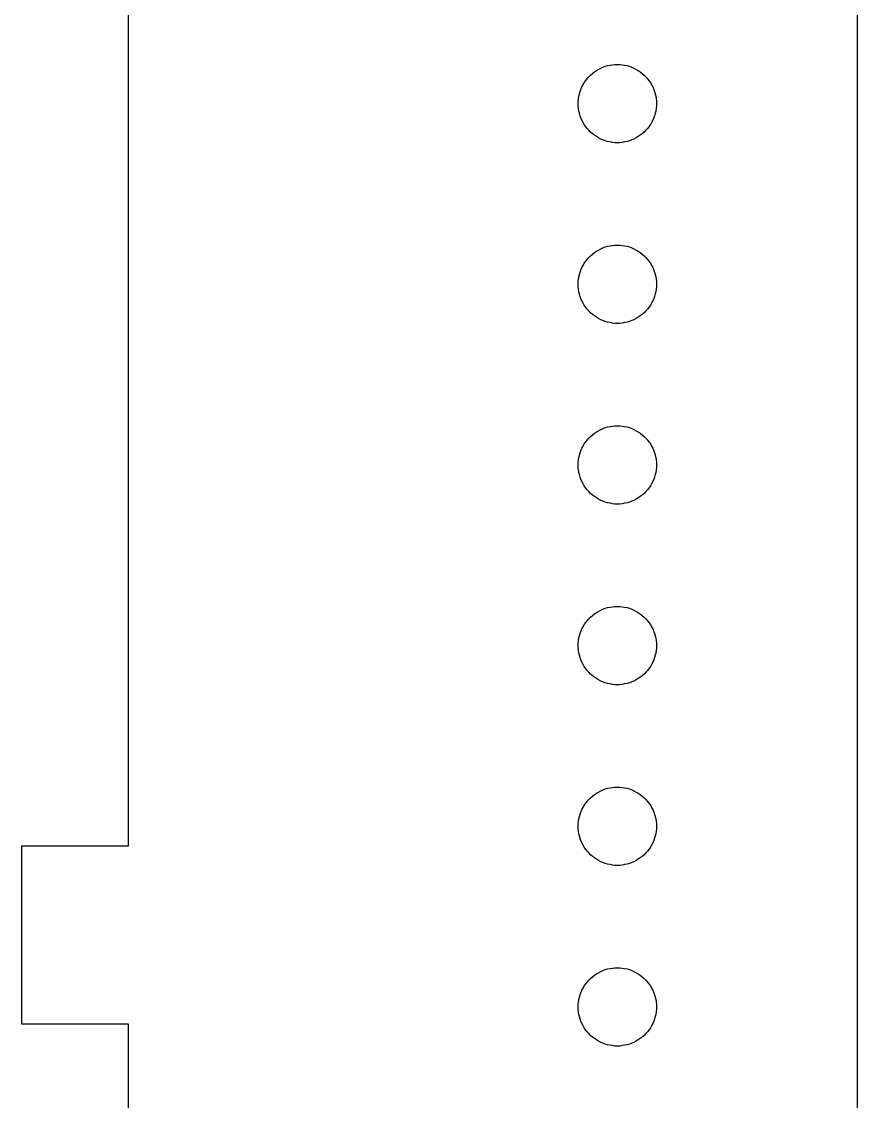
# Model space of a CAD drawing. Header units: metres. Extents: x -78 to 78, y -1223 to 78.
# Drawn here: x -78 to -54.5, y -1072.18 to -1041.81 of the extents above; entities that cross this region are included whole.
import ezdxf

# ---------------------------------------------------------------- set-up
doc = ezdxf.new("R2010")
doc.units = ezdxf.units.M

msp = doc.modelspace()

# ---------------------------------------------------------------- linework, layer by layer
for p, q in [((-54.5, -1209.68), (-54.5, -995.32)), ((-75, -1000), (-75, -1065)), ((-61.9512, -1043.27), (-61.8966, -1043.23)), ((-61.8966, -1043.23), (-61.8394, -1043.19)), ((-61.8394, -1043.19), (-61.7799, -1043.16)), ((-61.7799, -1043.16), (-61.7184, -1043.12)), ((-61.7184, -1043.12), (-61.6549, -1043.1)), ((-61.6549, -1043.1), (-61.5899, -1043.07)), ((-61.5899, -1043.07), (-61.5236, -1043.05)), ((-61.5236, -1043.05), (-61.4561, -1043.04)), ((-61.4561, -1043.04), (-61.3879, -1043.03)), ((-61.3879, -1043.03), (-61.3191, -1043.02)), ((-61.3191, -1043.02), (-61.25, -1043.02)), ((-61.25, -1043.02), (-61.1809, -1043.02)), ((-61.1809, -1043.02), (-61.1121, -1043.03)), ((-61.1121, -1043.03), (-61.0439, -1043.04)), ((-61.0439, -1043.04), (-60.9764, -1043.05)), ((-60.9764, -1043.05), (-60.9101, -1043.07)), ((-60.9101, -1043.07), (-60.8451, -1043.1)), ((-60.8451, -1043.1), (-60.7816, -1043.12)), ((-60.7816, -1043.12), (-60.7201, -1043.16)), ((-60.7201, -1043.16), (-60.6606, -1043.19)), ((-60.6606, -1043.19), (-60.6034, -1043.23)), ((-60.6034, -1043.23), (-60.5488, -1043.27)), ((-62.2139, -1043.59), (-62.1788, -1043.53)), ((-62.1788, -1043.53), (-62.1399, -1043.47)), ((-62.1399, -1043.47), (-62.0976, -1043.42)), ((-62.0976, -1043.42), (-62.0519, -1043.37)), ((-62.0519, -1043.37), (-62.003, -1043.32)), ((-62.003, -1043.32), (-61.9512, -1043.27)), ((-60.5488, -1043.27), (-60.497, -1043.32)), ((-60.497, -1043.32), (-60.4481, -1043.37)), ((-60.4481, -1043.37), (-60.4024, -1043.42)), ((-60.4024, -1043.42), (-60.3601, -1043.47)), ((-60.3601, -1043.47), (-60.3212, -1043.53)), ((-60.3212, -1043.53), (-60.2861, -1043.59)), ((-62.3305, -1043.91), (-62.3154, -1043.85)), ((-62.3154, -1043.85), (-62.2962, -1043.78)), ((-62.2962, -1043.78), (-62.2728, -1043.72)), ((-62.2728, -1043.72), (-62.2453, -1043.65)), ((-62.2453, -1043.65), (-62.2139, -1043.59)), ((-60.2861, -1043.59), (-60.2547, -1043.65)), ((-60.2547, -1043.65), (-60.2272, -1043.72)), ((-60.2272, -1043.72), (-60.2038, -1043.78)), ((-60.2038, -1043.78), (-60.1846, -1043.85)), ((-60.1846, -1043.85), (-60.1695, -1043.91)), ((-62.35, -1044.12), (-62.3478, -1044.05)), ((-62.3478, -1044.19), (-62.35, -1044.12)), ((-62.3478, -1044.05), (-62.3413, -1043.98)), ((-62.3413, -1043.98), (-62.3305, -1043.91)), ((-60.1695, -1043.91), (-60.1587, -1043.98)), ((-60.1587, -1043.98), (-60.1522, -1044.05)), ((-60.1522, -1044.05), (-60.15, -1044.12)), ((-60.15, -1044.12), (-60.1522, -1044.19)), ((-62.3413, -1044.26), (-62.3478, -1044.19)), ((-62.3305, -1044.33), (-62.3413, -1044.26)), ((-62.3154, -1044.39), (-62.3305, -1044.33)), ((-62.2962, -1044.46), (-62.3154, -1044.39)), ((-62.2728, -1044.52), (-62.2962, -1044.46)), ((-60.2038, -1044.46), (-60.2272, -1044.52)), ((-60.1846, -1044.39), (-60.2038, -1044.46)), ((-60.1695, -1044.33), (-60.1846, -1044.39)), ((-60.1587, -1044.26), (-60.1695, -1044.33)), ((-60.1522, -1044.19), (-60.1587, -1044.26)), ((-62.2453, -1044.59), (-62.2728, -1044.52)), ((-62.2139, -1044.65), (-62.2453, -1044.59)), ((-62.1788, -1044.71), (-62.2139, -1044.65)), ((-62.1399, -1044.77), (-62.1788, -1044.71)), ((-62.0976, -1044.82), (-62.1399, -1044.77)), ((-60.3601, -1044.77), (-60.4024, -1044.82)), ((-60.3212, -1044.71), (-60.3601, -1044.77)), ((-60.2861, -1044.65), (-60.3212, -1044.71)), ((-60.2547, -1044.59), (-60.2861, -1044.65)), ((-60.2272, -1044.52), (-60.2547, -1044.59)), ((-62.0519, -1044.87), (-62.0976, -1044.82)), ((-62.003, -1044.92), (-62.0519, -1044.87)), ((-61.9512, -1044.97), (-62.003, -1044.92)), ((-61.8966, -1045.01), (-61.9512, -1044.97)), ((-61.8394, -1045.05), (-61.8966, -1045.01)), ((-61.7799, -1045.08), (-61.8394, -1045.05)), ((-61.7184, -1045.12), (-61.7799, -1045.08)), ((-60.7201, -1045.08), (-60.7816, -1045.12)), ((-60.6606, -1045.05), (-60.7201, -1045.08)), ((-60.6034, -1045.01), (-60.6606, -1045.05)), ((-60.5488, -1044.97), (-60.6034, -1045.01)), ((-60.497, -1044.92), (-60.5488, -1044.97)), ((-60.4481, -1044.87), (-60.497, -1044.92)), ((-60.4024, -1044.82), (-60.4481, -1044.87)), ((-61.6549, -1045.14), (-61.7184, -1045.12)), ((-61.5899, -1045.17), (-61.6549, -1045.14)), ((-61.5236, -1045.19), (-61.5899, -1045.17)), ((-61.4561, -1045.2), (-61.5236, -1045.19)), ((-61.3879, -1045.21), (-61.4561, -1045.2)), ((-61.3191, -1045.22), (-61.3879, -1045.21)), ((-61.25, -1045.22), (-61.3191, -1045.22)), ((-61.1809, -1045.22), (-61.25, -1045.22)), ((-61.1121, -1045.21), (-61.1809, -1045.22)), ((-61.0439, -1045.2), (-61.1121, -1045.21)), ((-60.9764, -1045.19), (-61.0439, -1045.2)), ((-60.9101, -1045.17), (-60.9764, -1045.19)), ((-60.8451, -1045.14), (-60.9101, -1045.17)), ((-60.7816, -1045.12), (-60.8451, -1045.14)), ((-61.5236, -1048.13), (-61.4561, -1048.12)), ((-61.4561, -1048.12), (-61.3879, -1048.11)), ((-61.3879, -1048.11), (-61.3191, -1048.1)), ((-61.3191, -1048.1), (-61.25, -1048.1)), ((-61.25, -1048.1), (-61.1809, -1048.1)), ((-61.1809, -1048.1), (-61.1121, -1048.11)), ((-61.1121, -1048.11), (-61.0439, -1048.12)), ((-61.0439, -1048.12), (-60.9764, -1048.13)), ((-62.0519, -1048.45), (-62.003, -1048.4)), ((-62.003, -1048.4), (-61.9512, -1048.35)), ((-61.9512, -1048.35), (-61.8966, -1048.31)), ((-61.8966, -1048.31), (-61.8394, -1048.27)), ((-61.8394, -1048.27), (-61.7799, -1048.24)), ((-61.7799, -1048.24), (-61.7184, -1048.2)), ((-61.7184, -1048.2), (-61.6549, -1048.18)), ((-61.6549, -1048.18), (-61.5899, -1048.15)), ((-61.5899, -1048.15), (-61.5236, -1048.13)), ((-60.9764, -1048.13), (-60.9101, -1048.15)), ((-60.9101, -1048.15), (-60.8451, -1048.18)), ((-60.8451, -1048.18), (-60.7816, -1048.2)), ((-60.7816, -1048.2), (-60.7201, -1048.24)), ((-60.7201, -1048.24), (-60.6606, -1048.27)), ((-60.6606, -1048.27), (-60.6034, -1048.31)), ((-60.6034, -1048.31), (-60.5488, -1048.35)), ((-60.5488, -1048.35), (-60.497, -1048.4)), ((-60.497, -1048.4), (-60.4481, -1048.45)), ((-62.2453, -1048.73), (-62.2139, -1048.67)), ((-62.2139, -1048.67), (-62.1788, -1048.61)), ((-62.1788, -1048.61), (-62.1399, -1048.55)), ((-62.1399, -1048.55), (-62.0976, -1048.5)), ((-62.0976, -1048.5), (-62.0519, -1048.45)), ((-60.4481, -1048.45), (-60.4024, -1048.5)), ((-60.4024, -1048.5), (-60.3601, -1048.55)), ((-60.3601, -1048.55), (-60.3212, -1048.61)), ((-60.3212, -1048.61), (-60.2861, -1048.67)), ((-60.2861, -1048.67), (-60.2547, -1048.73)), ((-62.3413, -1049.06), (-62.3305, -1048.99)), ((-62.3305, -1048.99), (-62.3154, -1048.93)), ((-62.3154, -1048.93), (-62.2962, -1048.86)), ((-62.2962, -1048.86), (-62.2728, -1048.8)), ((-62.2728, -1048.8), (-62.2453, -1048.73)), ((-60.2547, -1048.73), (-60.2272, -1048.8)), ((-60.2272, -1048.8), (-60.2038, -1048.86)), ((-60.2038, -1048.86), (-60.1846, -1048.93)), ((-60.1846, -1048.93), (-60.1695, -1048.99)), ((-60.1695, -1048.99), (-60.1587, -1049.06)), ((-62.35, -1049.2), (-62.3478, -1049.13)), ((-62.3478, -1049.27), (-62.35, -1049.2)), ((-62.3478, -1049.13), (-62.3413, -1049.06)), ((-62.3413, -1049.34), (-62.3478, -1049.27)), ((-60.1587, -1049.06), (-60.1522, -1049.13)), ((-60.1522, -1049.27), (-60.1587, -1049.34)), ((-60.1522, -1049.13), (-60.15, -1049.2)), ((-60.15, -1049.2), (-60.1522, -1049.27)), ((-62.3305, -1049.41), (-62.3413, -1049.34)), ((-62.3154, -1049.47), (-62.3305, -1049.41)), ((-62.2962, -1049.54), (-62.3154, -1049.47)), ((-62.2728, -1049.6), (-62.2962, -1049.54)), ((-62.2453, -1049.67), (-62.2728, -1049.6)), ((-60.2272, -1049.6), (-60.2547, -1049.67)), ((-60.2038, -1049.54), (-60.2272, -1049.6)), ((-60.1846, -1049.47), (-60.2038, -1049.54)), ((-60.1695, -1049.41), (-60.1846, -1049.47)), ((-60.1587, -1049.34), (-60.1695, -1049.41)), ((-62.2139, -1049.73), (-62.2453, -1049.67)), ((-62.1788, -1049.79), (-62.2139, -1049.73)), ((-62.1399, -1049.85), (-62.1788, -1049.79)), ((-62.0976, -1049.9), (-62.1399, -1049.85)), ((-62.0519, -1049.95), (-62.0976, -1049.9)), ((-60.4024, -1049.9), (-60.4481, -1049.95)), ((-60.3601, -1049.85), (-60.4024, -1049.9)), ((-60.3212, -1049.79), (-60.3601, -1049.85)), ((-60.2861, -1049.73), (-60.3212, -1049.79)), ((-60.2547, -1049.67), (-60.2861, -1049.73)), ((-62.003, -1050), (-62.0519, -1049.95)), ((-61.9512, -1050.05), (-62.003, -1050)), ((-61.8966, -1050.09), (-61.9512, -1050.05)), ((-61.8394, -1050.13), (-61.8966, -1050.09)), ((-61.7799, -1050.16), (-61.8394, -1050.13)), ((-61.7184, -1050.2), (-61.7799, -1050.16)), ((-61.6549, -1050.22), (-61.7184, -1050.2)), ((-61.5899, -1050.25), (-61.6549, -1050.22)), ((-60.8451, -1050.22), (-60.9101, -1050.25)), ((-60.7816, -1050.2), (-60.8451, -1050.22)), ((-60.7201, -1050.16), (-60.7816, -1050.2)), ((-60.6606, -1050.13), (-60.7201, -1050.16)), ((-60.6034, -1050.09), (-60.6606, -1050.13)), ((-60.5488, -1050.05), (-60.6034, -1050.09)), ((-60.497, -1050), (-60.5488, -1050.05)), ((-60.4481, -1049.95), (-60.497, -1050)), ((-61.5236, -1050.27), (-61.5899, -1050.25)), ((-61.4561, -1050.28), (-61.5236, -1050.27)), ((-61.3879, -1050.29), (-61.4561, -1050.28)), ((-61.3191, -1050.3), (-61.3879, -1050.29)), ((-61.25, -1050.3), (-61.3191, -1050.3)), ((-61.1809, -1050.3), (-61.25, -1050.3)), ((-61.1121, -1050.29), (-61.1809, -1050.3)), ((-61.0439, -1050.28), (-61.1121, -1050.29)), ((-60.9764, -1050.27), (-61.0439, -1050.28)), ((-60.9101, -1050.25), (-60.9764, -1050.27)), ((-61.7799, -1053.32), (-61.7184, -1053.28)), ((-61.7184, -1053.28), (-61.6549, -1053.26)), ((-61.6549, -1053.26), (-61.5899, -1053.23)), ((-61.5899, -1053.23), (-61.5236, -1053.21)), ((-61.5236, -1053.21), (-61.4561, -1053.2)), ((-61.4561, -1053.2), (-61.3879, -1053.19)), ((-61.3879, -1053.19), (-61.3191, -1053.18)), ((-61.3191, -1053.18), (-61.25, -1053.18)), ((-61.25, -1053.18), (-61.1809, -1053.18)), ((-61.1809, -1053.18), (-61.1121, -1053.19)), ((-61.1121, -1053.19), (-61.0439, -1053.2)), ((-61.0439, -1053.2), (-60.9764, -1053.21)), ((-60.9764, -1053.21), (-60.9101, -1053.23)), ((-60.9101, -1053.23), (-60.8451, -1053.26)), ((-60.8451, -1053.26), (-60.7816, -1053.28)), ((-60.7816, -1053.28), (-60.7201, -1053.32)), ((-62.1399, -1053.63), (-62.0976, -1053.58)), ((-62.0976, -1053.58), (-62.0519, -1053.53)), ((-62.0519, -1053.53), (-62.003, -1053.48)), ((-62.003, -1053.48), (-61.9512, -1053.43)), ((-61.9512, -1053.43), (-61.8966, -1053.39)), ((-61.8966, -1053.39), (-61.8394, -1053.35)), ((-61.8394, -1053.35), (-61.7799, -1053.32)), ((-60.7201, -1053.32), (-60.6606, -1053.35)), ((-60.6606, -1053.35), (-60.6034, -1053.39)), ((-60.6034, -1053.39), (-60.5488, -1053.43)), ((-60.5488, -1053.43), (-60.497, -1053.48)), ((-60.497, -1053.48), (-60.4481, -1053.53)), ((-60.4481, -1053.53), (-60.4024, -1053.58)), ((-60.4024, -1053.58), (-60.3601, -1053.63)), ((-62.2962, -1053.94), (-62.2728, -1053.88)), ((-62.2728, -1053.88), (-62.2453, -1053.81)), ((-62.2453, -1053.81), (-62.2139, -1053.75)), ((-62.2139, -1053.75), (-62.1788, -1053.69)), ((-62.1788, -1053.69), (-62.1399, -1053.63)), ((-60.3601, -1053.63), (-60.3212, -1053.69)), ((-60.3212, -1053.69), (-60.2861, -1053.75)), ((-60.2861, -1053.75), (-60.2547, -1053.81)), ((-60.2547, -1053.81), (-60.2272, -1053.88)), ((-60.2272, -1053.88), (-60.2038, -1053.94)), ((-62.3478, -1054.21), (-62.3413, -1054.14)), ((-62.3413, -1054.14), (-62.3305, -1054.07)), ((-62.3305, -1054.07), (-62.3154, -1054.01)), ((-62.3154, -1054.01), (-62.2962, -1053.94)), ((-60.2038, -1053.94), (-60.1846, -1054.01)), ((-60.1846, -1054.01), (-60.1695, -1054.07)), ((-60.1695, -1054.07), (-60.1587, -1054.14)), ((-60.1587, -1054.14), (-60.1522, -1054.21)), ((-62.35, -1054.28), (-62.3478, -1054.21)), ((-62.3478, -1054.35), (-62.35, -1054.28)), ((-62.3413, -1054.42), (-62.3478, -1054.35)), ((-62.3305, -1054.49), (-62.3413, -1054.42)), ((-62.3154, -1054.55), (-62.3305, -1054.49)), ((-60.1695, -1054.49), (-60.1846, -1054.55)), ((-60.1587, -1054.42), (-60.1695, -1054.49)), ((-60.1522, -1054.35), (-60.1587, -1054.42)), ((-60.1522, -1054.21), (-60.15, -1054.28)), ((-60.15, -1054.28), (-60.1522, -1054.35)), ((-62.2962, -1054.62), (-62.3154, -1054.55)), ((-62.2728, -1054.68), (-62.2962, -1054.62)), ((-62.2453, -1054.75), (-62.2728, -1054.68)), ((-62.2139, -1054.81), (-62.2453, -1054.75)), ((-60.2547, -1054.75), (-60.2861, -1054.81)), ((-60.2272, -1054.68), (-60.2547, -1054.75)), ((-60.2038, -1054.62), (-60.2272, -1054.68)), ((-60.1846, -1054.55), (-60.2038, -1054.62)), ((-62.1788, -1054.87), (-62.2139, -1054.81)), ((-62.1399, -1054.93), (-62.1788, -1054.87)), ((-62.0976, -1054.98), (-62.1399, -1054.93)), ((-62.0519, -1055.03), (-62.0976, -1054.98)), ((-62.003, -1055.08), (-62.0519, -1055.03)), ((-61.9512, -1055.13), (-62.003, -1055.08)), ((-60.497, -1055.08), (-60.5488, -1055.13)), ((-60.4481, -1055.03), (-60.497, -1055.08)), ((-60.4024, -1054.98), (-60.4481, -1055.03)), ((-60.3601, -1054.93), (-60.4024, -1054.98)), ((-60.3212, -1054.87), (-60.3601, -1054.93)), ((-60.2861, -1054.81), (-60.3212, -1054.87)), ((-61.8966, -1055.17), (-61.9512, -1055.13)), ((-61.8394, -1055.21), (-61.8966, -1055.17)), ((-61.7799, -1055.24), (-61.8394, -1055.21)), ((-61.7184, -1055.28), (-61.7799, -1055.24)), ((-61.6549, -1055.3), (-61.7184, -1055.28)), ((-61.5899, -1055.33), (-61.6549, -1055.3)), ((-61.5236, -1055.35), (-61.5899, -1055.33)), ((-61.4561, -1055.36), (-61.5236, -1055.35)), ((-61.3879, -1055.37), (-61.4561, -1055.36)), ((-61.3191, -1055.38), (-61.3879, -1055.37)), ((-61.25, -1055.38), (-61.3191, -1055.38)), ((-61.1809, -1055.38), (-61.25, -1055.38)), ((-61.1121, -1055.37), (-61.1809, -1055.38)), ((-61.0439, -1055.36), (-61.1121, -1055.37)), ((-60.9764, -1055.35), (-61.0439, -1055.36)), ((-60.9101, -1055.33), (-60.9764, -1055.35)), ((-60.8451, -1055.3), (-60.9101, -1055.33)), ((-60.7816, -1055.28), (-60.8451, -1055.3)), ((-60.7201, -1055.24), (-60.7816, -1055.28)), ((-60.6606, -1055.21), (-60.7201, -1055.24)), ((-60.6034, -1055.17), (-60.6606, -1055.21)), ((-60.5488, -1055.13), (-60.6034, -1055.17)), ((-61.8966, -1058.47), (-61.8394, -1058.43)), ((-61.8394, -1058.43), (-61.7799, -1058.4)), ((-61.7799, -1058.4), (-61.7184, -1058.36)), ((-61.7184, -1058.36), (-61.6549, -1058.34)), ((-61.6549, -1058.34), (-61.5899, -1058.31)), ((-61.5899, -1058.31), (-61.5236, -1058.29)), ((-61.5236, -1058.29), (-61.4561, -1058.28)), ((-61.4561, -1058.28), (-61.3879, -1058.27)), ((-61.3879, -1058.27), (-61.3191, -1058.26)), ((-61.3191, -1058.26), (-61.25, -1058.26)), ((-61.25, -1058.26), (-61.1809, -1058.26)), ((-61.1809, -1058.26), (-61.1121, -1058.27)), ((-61.1121, -1058.27), (-61.0439, -1058.28)), ((-61.0439, -1058.28), (-60.9764, -1058.29)), ((-60.9764, -1058.29), (-60.9101, -1058.31)), ((-60.9101, -1058.31), (-60.8451, -1058.34)), ((-60.8451, -1058.34), (-60.7816, -1058.36)), ((-60.7816, -1058.36), (-60.7201, -1058.4)), ((-60.7201, -1058.4), (-60.6606, -1058.43)), ((-60.6606, -1058.43), (-60.6034, -1058.47)), ((-62.1788, -1058.77), (-62.1399, -1058.71)), ((-62.1399, -1058.71), (-62.0976, -1058.66)), ((-62.0976, -1058.66), (-62.0519, -1058.61)), ((-62.0519, -1058.61), (-62.003, -1058.56)), ((-62.003, -1058.56), (-61.9512, -1058.51)), ((-61.9512, -1058.51), (-61.8966, -1058.47)), ((-60.6034, -1058.47), (-60.5488, -1058.51)), ((-60.5488, -1058.51), (-60.497, -1058.56)), ((-60.497, -1058.56), (-60.4481, -1058.61)), ((-60.4481, -1058.61), (-60.4024, -1058.66)), ((-60.4024, -1058.66), (-60.3601, -1058.71)), ((-60.3601, -1058.71), (-60.3212, -1058.77)), ((-62.3154, -1059.09), (-62.2962, -1059.02)), ((-62.2962, -1059.02), (-62.2728, -1058.96)), ((-62.2728, -1058.96), (-62.2453, -1058.89)), ((-62.2453, -1058.89), (-62.2139, -1058.83)), ((-62.2139, -1058.83), (-62.1788, -1058.77)), ((-60.3212, -1058.77), (-60.2861, -1058.83)), ((-60.2861, -1058.83), (-60.2547, -1058.89)), ((-60.2547, -1058.89), (-60.2272, -1058.96)), ((-60.2272, -1058.96), (-60.2038, -1059.02)), ((-60.2038, -1059.02), (-60.1846, -1059.09)), ((-62.35, -1059.36), (-62.3478, -1059.29)), ((-62.3478, -1059.29), (-62.3413, -1059.22)), ((-62.3413, -1059.22), (-62.3305, -1059.15)), ((-62.3305, -1059.15), (-62.3154, -1059.09)), ((-60.1846, -1059.09), (-60.1695, -1059.15)), ((-60.1695, -1059.15), (-60.1587, -1059.22)), ((-60.1587, -1059.22), (-60.1522, -1059.29)), ((-60.1522, -1059.29), (-60.15, -1059.36)), ((-62.3478, -1059.43), (-62.35, -1059.36)), ((-62.3413, -1059.5), (-62.3478, -1059.43)), ((-62.3305, -1059.57), (-62.3413, -1059.5)), ((-62.3154, -1059.63), (-62.3305, -1059.57)), ((-62.2962, -1059.7), (-62.3154, -1059.63)), ((-60.1846, -1059.63), (-60.2038, -1059.7)), ((-60.1695, -1059.57), (-60.1846, -1059.63)), ((-60.1587, -1059.5), (-60.1695, -1059.57)), ((-60.1522, -1059.43), (-60.1587, -1059.5)), ((-60.15, -1059.36), (-60.1522, -1059.43)), ((-62.2728, -1059.76), (-62.2962, -1059.7)), ((-62.2453, -1059.83), (-62.2728, -1059.76)), ((-62.2139, -1059.89), (-62.2453, -1059.83)), ((-62.1788, -1059.95), (-62.2139, -1059.89)), ((-62.1399, -1060.01), (-62.1788, -1059.95)), ((-60.3212, -1059.95), (-60.3601, -1060.01)), ((-60.2861, -1059.89), (-60.3212, -1059.95)), ((-60.2547, -1059.83), (-60.2861, -1059.89)), ((-60.2272, -1059.76), (-60.2547, -1059.83)), ((-60.2038, -1059.7), (-60.2272, -1059.76)), ((-62.0976, -1060.06), (-62.1399, -1060.01)), ((-62.0519, -1060.11), (-62.0976, -1060.06)), ((-62.003, -1060.16), (-62.0519, -1060.11)), ((-61.9512, -1060.21), (-62.003, -1060.16)), ((-61.8966, -1060.25), (-61.9512, -1060.21)), ((-61.8394, -1060.29), (-61.8966, -1060.25)), ((-60.6034, -1060.25), (-60.6606, -1060.29)), ((-60.5488, -1060.21), (-60.6034, -1060.25)), ((-60.497, -1060.16), (-60.5488, -1060.21)), ((-60.4481, -1060.11), (-60.497, -1060.16)), ((-60.4024, -1060.06), (-60.4481, -1060.11)), ((-60.3601, -1060.01), (-60.4024, -1060.06)), ((-61.7799, -1060.32), (-61.8394, -1060.29)), ((-61.7184, -1060.36), (-61.7799, -1060.32)), ((-61.6549, -1060.38), (-61.7184, -1060.36)), ((-61.5899, -1060.41), (-61.6549, -1060.38)), ((-61.5236, -1060.43), (-61.5899, -1060.41)), ((-61.4561, -1060.44), (-61.5236, -1060.43)), ((-61.3879, -1060.45), (-61.4561, -1060.44)), ((-61.3191, -1060.46), (-61.3879, -1060.45)), ((-61.25, -1060.46), (-61.3191, -1060.46)), ((-61.1809, -1060.46), (-61.25, -1060.46)), ((-61.1121, -1060.45), (-61.1809, -1060.46)), ((-61.0439, -1060.44), (-61.1121, -1060.45)), ((-60.9764, -1060.43), (-61.0439, -1060.44)), ((-60.9101, -1060.41), (-60.9764, -1060.43)), ((-60.8451, -1060.38), (-60.9101, -1060.41)), ((-60.7816, -1060.36), (-60.8451, -1060.38)), ((-60.7201, -1060.32), (-60.7816, -1060.36)), ((-60.6606, -1060.29), (-60.7201, -1060.32)), ((-62.003, -1063.64), (-61.9512, -1063.59)), ((-61.9512, -1063.59), (-61.8966, -1063.55)), ((-61.8966, -1063.55), (-61.8394, -1063.51)), ((-61.8394, -1063.51), (-61.7799, -1063.48)), ((-61.7799, -1063.48), (-61.7184, -1063.44)), ((-61.7184, -1063.44), (-61.6549, -1063.42)), ((-61.6549, -1063.42), (-61.5899, -1063.39)), ((-61.5899, -1063.39), (-61.5236, -1063.37)), ((-61.5236, -1063.37), (-61.4561, -1063.36)), ((-61.4561, -1063.36), (-61.3879, -1063.35)), ((-61.3879, -1063.35), (-61.3191, -1063.34)), ((-61.3191, -1063.34), (-61.25, -1063.34)), ((-61.25, -1063.34), (-61.1809, -1063.34)), ((-61.1809, -1063.34), (-61.1121, -1063.35)), ((-61.1121, -1063.35), (-61.0439, -1063.36)), ((-61.0439, -1063.36), (-60.9764, -1063.37)), ((-60.9764, -1063.37), (-60.9101, -1063.39)), ((-60.9101, -1063.39), (-60.8451, -1063.42)), ((-60.8451, -1063.42), (-60.7816, -1063.44)), ((-60.7816, -1063.44), (-60.7201, -1063.48)), ((-60.7201, -1063.48), (-60.6606, -1063.51)), ((-60.6606, -1063.51), (-60.6034, -1063.55)), ((-60.6034, -1063.55), (-60.5488, -1063.59)), ((-60.5488, -1063.59), (-60.497, -1063.64)), ((-62.2139, -1063.91), (-62.1788, -1063.85)), ((-62.1788, -1063.85), (-62.1399, -1063.79)), ((-62.1399, -1063.79), (-62.0976, -1063.74)), ((-62.0976, -1063.74), (-62.0519, -1063.69)), ((-62.0519, -1063.69), (-62.003, -1063.64)), ((-60.497, -1063.64), (-60.4481, -1063.69)), ((-60.4481, -1063.69), (-60.4024, -1063.74)), ((-60.4024, -1063.74), (-60.3601, -1063.79)), ((-60.3601, -1063.79), (-60.3212, -1063.85)), ((-60.3212, -1063.85), (-60.2861, -1063.91)), ((-62.3305, -1064.23), (-62.3154, -1064.17)), ((-62.3154, -1064.17), (-62.2962, -1064.1)), ((-62.2962, -1064.1), (-62.2728, -1064.04)), ((-62.2728, -1064.04), (-62.2453, -1063.97)), ((-62.2453, -1063.97), (-62.2139, -1063.91)), ((-60.2861, -1063.91), (-60.2547, -1063.97)), ((-60.2547, -1063.97), (-60.2272, -1064.04)), ((-60.2272, -1064.04), (-60.2038, -1064.1)), ((-60.2038, -1064.1), (-60.1846, -1064.17)), ((-60.1846, -1064.17), (-60.1695, -1064.23)), ((-62.35, -1064.44), (-62.3478, -1064.37)), ((-62.3478, -1064.51), (-62.35, -1064.44)), ((-62.3478, -1064.37), (-62.3413, -1064.3)), ((-62.3413, -1064.58), (-62.3478, -1064.51)), ((-62.3413, -1064.3), (-62.3305, -1064.23)), ((-60.1695, -1064.23), (-60.1587, -1064.3)), ((-60.1587, -1064.3), (-60.1522, -1064.37)), ((-60.1522, -1064.51), (-60.1587, -1064.58)), ((-60.1522, -1064.37), (-60.15, -1064.44)), ((-60.15, -1064.44), (-60.1522, -1064.51)), ((-62.3305, -1064.65), (-62.3413, -1064.58)), ((-62.3154, -1064.71), (-62.3305, -1064.65)), ((-62.2962, -1064.78), (-62.3154, -1064.71)), ((-62.2728, -1064.84), (-62.2962, -1064.78)), ((-60.2038, -1064.78), (-60.2272, -1064.84)), ((-60.1846, -1064.71), (-60.2038, -1064.78)), ((-60.1695, -1064.65), (-60.1846, -1064.71)), ((-60.1587, -1064.58), (-60.1695, -1064.65)), ((-75, -1065), (-78, -1065)), ((-78, -1065), (-78, -1070)), ((-62.2453, -1064.91), (-62.2728, -1064.84)), ((-62.2139, -1064.97), (-62.2453, -1064.91)), ((-62.1788, -1065.03), (-62.2139, -1064.97)), ((-62.1399, -1065.09), (-62.1788, -1065.03)), ((-62.0976, -1065.14), (-62.1399, -1065.09)), ((-60.3601, -1065.09), (-60.4024, -1065.14)), ((-60.3212, -1065.03), (-60.3601, -1065.09)), ((-60.2861, -1064.97), (-60.3212, -1065.03)), ((-60.2547, -1064.91), (-60.2861, -1064.97)), ((-60.2272, -1064.84), (-60.2547, -1064.91)), ((-62.0519, -1065.19), (-62.0976, -1065.14)), ((-62.003, -1065.24), (-62.0519, -1065.19)), ((-61.9512, -1065.29), (-62.003, -1065.24)), ((-61.8966, -1065.33), (-61.9512, -1065.29)), ((-61.8394, -1065.37), (-61.8966, -1065.33)), ((-61.7799, -1065.4), (-61.8394, -1065.37)), ((-61.7184, -1065.44), (-61.7799, -1065.4)), ((-60.7201, -1065.4), (-60.7816, -1065.44)), ((-60.6606, -1065.37), (-60.7201, -1065.4)), ((-60.6034, -1065.33), (-60.6606, -1065.37)), ((-60.5488, -1065.29), (-60.6034, -1065.33)), ((-60.497, -1065.24), (-60.5488, -1065.29)), ((-60.4481, -1065.19), (-60.497, -1065.24)), ((-60.4024, -1065.14), (-60.4481, -1065.19)), ((-61.6549, -1065.46), (-61.7184, -1065.44)), ((-61.5899, -1065.49), (-61.6549, -1065.46)), ((-61.5236, -1065.51), (-61.5899, -1065.49)), ((-61.4561, -1065.52), (-61.5236, -1065.51)), ((-61.3879, -1065.53), (-61.4561, -1065.52)), ((-61.3191, -1065.54), (-61.3879, -1065.53)), ((-61.25, -1065.54), (-61.3191, -1065.54)), ((-61.1809, -1065.54), (-61.25, -1065.54)), ((-61.1121, -1065.53), (-61.1809, -1065.54)), ((-61.0439, -1065.52), (-61.1121, -1065.53)), ((-60.9764, -1065.51), (-61.0439, -1065.52)), ((-60.9101, -1065.49), (-60.9764, -1065.51)), ((-60.8451, -1065.46), (-60.9101, -1065.49)), ((-60.7816, -1065.44), (-60.8451, -1065.46)), ((-61.5899, -1068.47), (-61.5236, -1068.45)), ((-61.5236, -1068.45), (-61.4561, -1068.44)), ((-61.4561, -1068.44), (-61.3879, -1068.43)), ((-61.3879, -1068.43), (-61.3191, -1068.42)), ((-61.3191, -1068.42), (-61.25, -1068.42)), ((-61.25, -1068.42), (-61.1809, -1068.42)), ((-61.1809, -1068.42), (-61.1121, -1068.43)), ((-61.1121, -1068.43), (-61.0439, -1068.44)), ((-61.0439, -1068.44), (-60.9764, -1068.45)), ((-60.9764, -1068.45), (-60.9101, -1068.47)), ((-62.0519, -1068.77), (-62.003, -1068.72)), ((-62.003, -1068.72), (-61.9512, -1068.67)), ((-61.9512, -1068.67), (-61.8966, -1068.63)), ((-61.8966, -1068.63), (-61.8394, -1068.59)), ((-61.8394, -1068.59), (-61.7799, -1068.56)), ((-61.7799, -1068.56), (-61.7184, -1068.52)), ((-61.7184, -1068.52), (-61.6549, -1068.5)), ((-61.6549, -1068.5), (-61.5899, -1068.47)), ((-60.9101, -1068.47), (-60.8451, -1068.5)), ((-60.8451, -1068.5), (-60.7816, -1068.52)), ((-60.7816, -1068.52), (-60.7201, -1068.56)), ((-60.7201, -1068.56), (-60.6606, -1068.59)), ((-60.6606, -1068.59), (-60.6034, -1068.63)), ((-60.6034, -1068.63), (-60.5488, -1068.67)), ((-60.5488, -1068.67), (-60.497, -1068.72)), ((-60.497, -1068.72), (-60.4481, -1068.77)), ((-62.2728, -1069.12), (-62.2453, -1069.05)), ((-62.2453, -1069.05), (-62.2139, -1068.99)), ((-62.2139, -1068.99), (-62.1788, -1068.93)), ((-62.1788, -1068.93), (-62.1399, -1068.87)), ((-62.1399, -1068.87), (-62.0976, -1068.82)), ((-62.0976, -1068.82), (-62.0519, -1068.77)), ((-60.4481, -1068.77), (-60.4024, -1068.82)), ((-60.4024, -1068.82), (-60.3601, -1068.87)), ((-60.3601, -1068.87), (-60.3212, -1068.93)), ((-60.3212, -1068.93), (-60.2861, -1068.99)), ((-60.2861, -1068.99), (-60.2547, -1069.05)), ((-60.2547, -1069.05), (-60.2272, -1069.12)), ((-62.3413, -1069.38), (-62.3305, -1069.31)), ((-62.3305, -1069.31), (-62.3154, -1069.25)), ((-62.3154, -1069.25), (-62.2962, -1069.18)), ((-62.2962, -1069.18), (-62.2728, -1069.12)), ((-60.2272, -1069.12), (-60.2038, -1069.18)), ((-60.2038, -1069.18), (-60.1846, -1069.25)), ((-60.1846, -1069.25), (-60.1695, -1069.31)), ((-60.1695, -1069.31), (-60.1587, -1069.38)), ((-62.35, -1069.52), (-62.3478, -1069.45)), ((-62.3478, -1069.59), (-62.35, -1069.52)), ((-62.3478, -1069.45), (-62.3413, -1069.38)), ((-62.3413, -1069.66), (-62.3478, -1069.59)), ((-62.3305, -1069.73), (-62.3413, -1069.66)), ((-60.1587, -1069.66), (-60.1695, -1069.73)), ((-60.1587, -1069.38), (-60.1522, -1069.45)), ((-60.1522, -1069.59), (-60.1587, -1069.66)), ((-60.1522, -1069.45), (-60.15, -1069.52)), ((-60.15, -1069.52), (-60.1522, -1069.59)), ((-62.3154, -1069.79), (-62.3305, -1069.73)), ((-62.2962, -1069.86), (-62.3154, -1069.79)), ((-62.2728, -1069.92), (-62.2962, -1069.86)), ((-62.2453, -1069.99), (-62.2728, -1069.92)), ((-60.2272, -1069.92), (-60.2547, -1069.99)), ((-60.2038, -1069.86), (-60.2272, -1069.92)), ((-60.1846, -1069.79), (-60.2038, -1069.86)), ((-60.1695, -1069.73), (-60.1846, -1069.79)), ((-78, -1070), (-75, -1070)), ((-75, -1070), (-75, -1135)), ((-62.2139, -1070.05), (-62.2453, -1069.99)), ((-62.1788, -1070.11), (-62.2139, -1070.05)), ((-62.1399, -1070.17), (-62.1788, -1070.11)), ((-62.0976, -1070.22), (-62.1399, -1070.17)), ((-62.0519, -1070.27), (-62.0976, -1070.22)), ((-62.003, -1070.32), (-62.0519, -1070.27)), ((-60.4481, -1070.27), (-60.497, -1070.32)), ((-60.4024, -1070.22), (-60.4481, -1070.27)), ((-60.3601, -1070.17), (-60.4024, -1070.22)), ((-60.3212, -1070.11), (-60.3601, -1070.17)), ((-60.2861, -1070.05), (-60.3212, -1070.11)), ((-60.2547, -1069.99), (-60.2861, -1070.05)), ((-61.9512, -1070.37), (-62.003, -1070.32)), ((-61.8966, -1070.41), (-61.9512, -1070.37)), ((-61.8394, -1070.45), (-61.8966, -1070.41)), ((-61.7799, -1070.48), (-61.8394, -1070.45)), ((-61.7184, -1070.52), (-61.7799, -1070.48)), ((-61.6549, -1070.54), (-61.7184, -1070.52)), ((-61.5899, -1070.57), (-61.6549, -1070.54)), ((-61.5236, -1070.59), (-61.5899, -1070.57)), ((-60.9101, -1070.57), (-60.9764, -1070.59)), ((-60.8451, -1070.54), (-60.9101, -1070.57)), ((-60.7816, -1070.52), (-60.8451, -1070.54)), ((-60.7201, -1070.48), (-60.7816, -1070.52)), ((-60.6606, -1070.45), (-60.7201, -1070.48)), ((-60.6034, -1070.41), (-60.6606, -1070.45)), ((-60.5488, -1070.37), (-60.6034, -1070.41)), ((-60.497, -1070.32), (-60.5488, -1070.37)), ((-61.4561, -1070.6), (-61.5236, -1070.59)), ((-61.3879, -1070.61), (-61.4561, -1070.6)), ((-61.3191, -1070.62), (-61.3879, -1070.61)), ((-61.25, -1070.62), (-61.3191, -1070.62)), ((-61.1809, -1070.62), (-61.25, -1070.62)), ((-61.1121, -1070.61), (-61.1809, -1070.62)), ((-61.0439, -1070.6), (-61.1121, -1070.61)), ((-60.9764, -1070.59), (-61.0439, -1070.6))]:
    msp.add_line(p, q)

doc.saveas('drawing.dxf')
